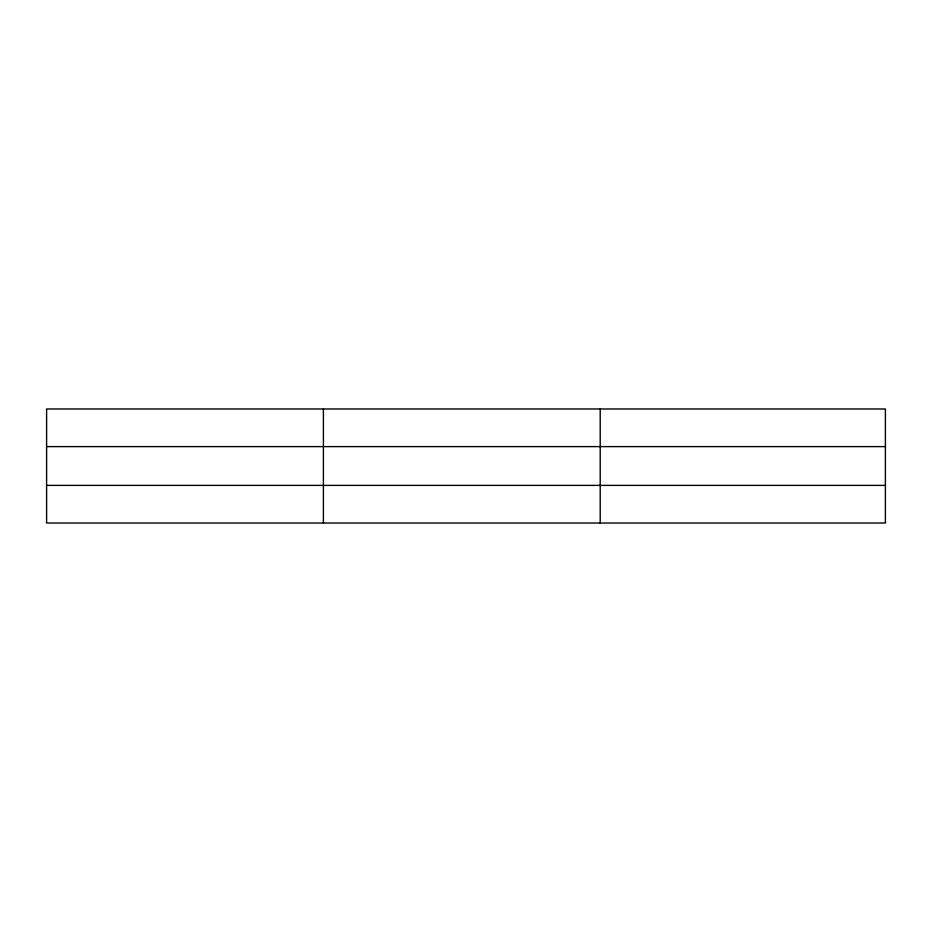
<?xml version="1.0" encoding="UTF-8"?>
<svg xmlns="http://www.w3.org/2000/svg" width="932" height="932" viewBox="0 0 932 932"><rect width="100%" height="100%" fill="white"/><g stroke="black" fill="none" stroke-linecap="round" stroke-linejoin="round"><path stroke-width="1.4" d="M323.404 408.985L323.404 523.015M600.208 408.985L600.208 523.015M885.4 485.386L885.4 523.015L46.6 523.015L46.6 408.985L885.4 408.985L885.4 485.386L46.6 485.386M46.6 446.614L885.4 446.614"/></g></svg>
